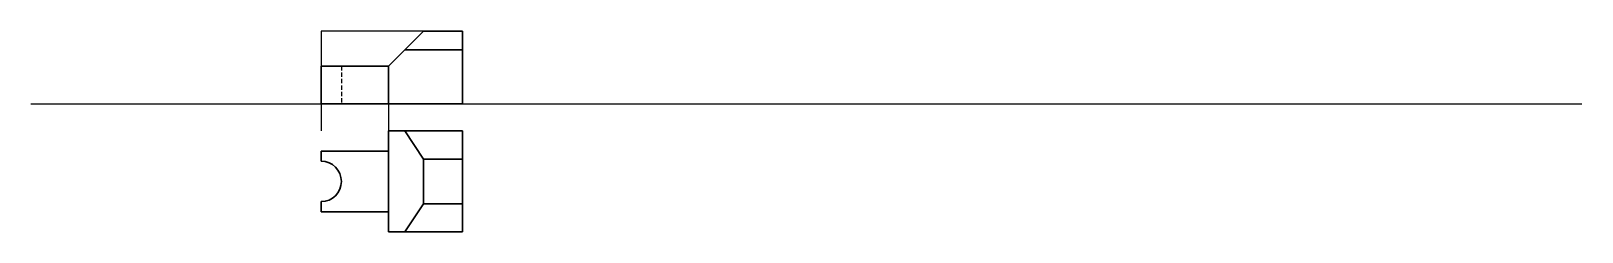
# Model space of a CAD drawing. Header units: millimetres. Extents: x 5211 to 6362, y -4136 to -3987.
import ezdxf

# ---------------------------------------------------------------- set-up
doc = ezdxf.new("R2010")
doc.units = ezdxf.units.MM
doc.linetypes.add('HIDDEN2', pattern=[4.7625, 3.175, -1.5875])
doc.layers.add('construction', color=8, linetype='Continuous')
doc.layers.add('hidden', color=3, linetype='HIDDEN2')
doc.layers.add('object', color=1, linetype='Continuous', lineweight=30)

msp = doc.modelspace()

# ---------------------------------------------------------------- linework, layer by layer
msp.add_line((5210.7, -4041.4), (6362, -4041.4))
at = {"layer": 'construction'}
for p, q in [((5531.1, -3987.4), (5426.1, -3987.4)), ((5426.1, -3987.4), (5426.1, -4041.4)), ((5531.1, -4041.4), (5531.1, -3987.4)), ((5426.1, -4041.4), (5531.1, -4041.4)), ((5426.1, -4041.4), (5426.1, -4061.4)), ((5476.1, -4041.4), (5476.1, -4061.4)), ((5476.1, -4061.4), (5531.1, -4061.4)), ((5531.1, -4061.4), (5531.1, -4136.4)), ((5531.1, -4136.4), (5476.1, -4136.4))]:
    msp.add_line(p, q, dxfattribs=at)
at = {"layer": 'hidden'}
msp.add_line((5441.1, -4013.4), (5441.1, -4041.4), dxfattribs=at)
at = {"layer": 'object'}
for p, q in [((5488.1, -4001.4), (5502.1, -3987.4)), ((5531.1, -3987.4), (5502.1, -3987.4)), ((5531.1, -3987.4), (5531.1, -4041.4)), ((5488.1, -4001.4), (5476.1, -4013.4)), ((5488.1, -4001.4), (5531.1, -4001.4)), ((5426.1, -4041.4), (5426.1, -4013.4)), ((5426.1, -4013.4), (5441.1, -4013.4)), ((5441.1, -4013.4), (5476.1, -4013.4)), ((5476.1, -4013.4), (5476.1, -4041.4)), ((5476.1, -4041.4), (5426.1, -4041.4)), ((5476.1, -4041.4), (5488.1, -4041.4)), ((5531.1, -4041.4), (5488.1, -4041.4)), ((5488.1, -4061.4), (5476.1, -4061.4)), ((5476.1, -4061.4), (5476.1, -4136.4)), ((5502.1, -4061.4), (5488.1, -4061.4)), ((5488.1, -4061.4), (5502.1, -4082.4)), ((5531.1, -4061.4), (5502.1, -4061.4)), ((5531.1, -4061.4), (5531.1, -4082.4)), ((5531.1, -4082.4), (5531.1, -4061.4)), ((5426.1, -4076.4), (5426.1, -4083.9)), ((5426.1, -4076.4), (5476.1, -4076.4)), ((5531.1, -4082.4), (5502.1, -4082.4)), ((5502.1, -4082.4), (5502.1, -4115.4)), ((5531.1, -4082.4), (5531.1, -4115.4)), ((5426.1, -4121.4), (5426.1, -4113.9)), ((5426.1, -4121.4), (5476.1, -4121.4)), ((5488.1, -4136.4), (5502.1, -4115.4)), ((5502.1, -4115.4), (5531.1, -4115.4)), ((5531.1, -4115.4), (5531.1, -4136.4)), ((5476.1, -4136.4), (5488.1, -4136.4)), ((5502.1, -4136.4), (5488.1, -4136.4)), ((5531.1, -4136.4), (5502.1, -4136.4))]:
    msp.add_line(p, q, dxfattribs=at)
msp.add_arc((5426.1, -4098.9), 15, 270, 90, dxfattribs=at)

doc.saveas('drawing.dxf')
